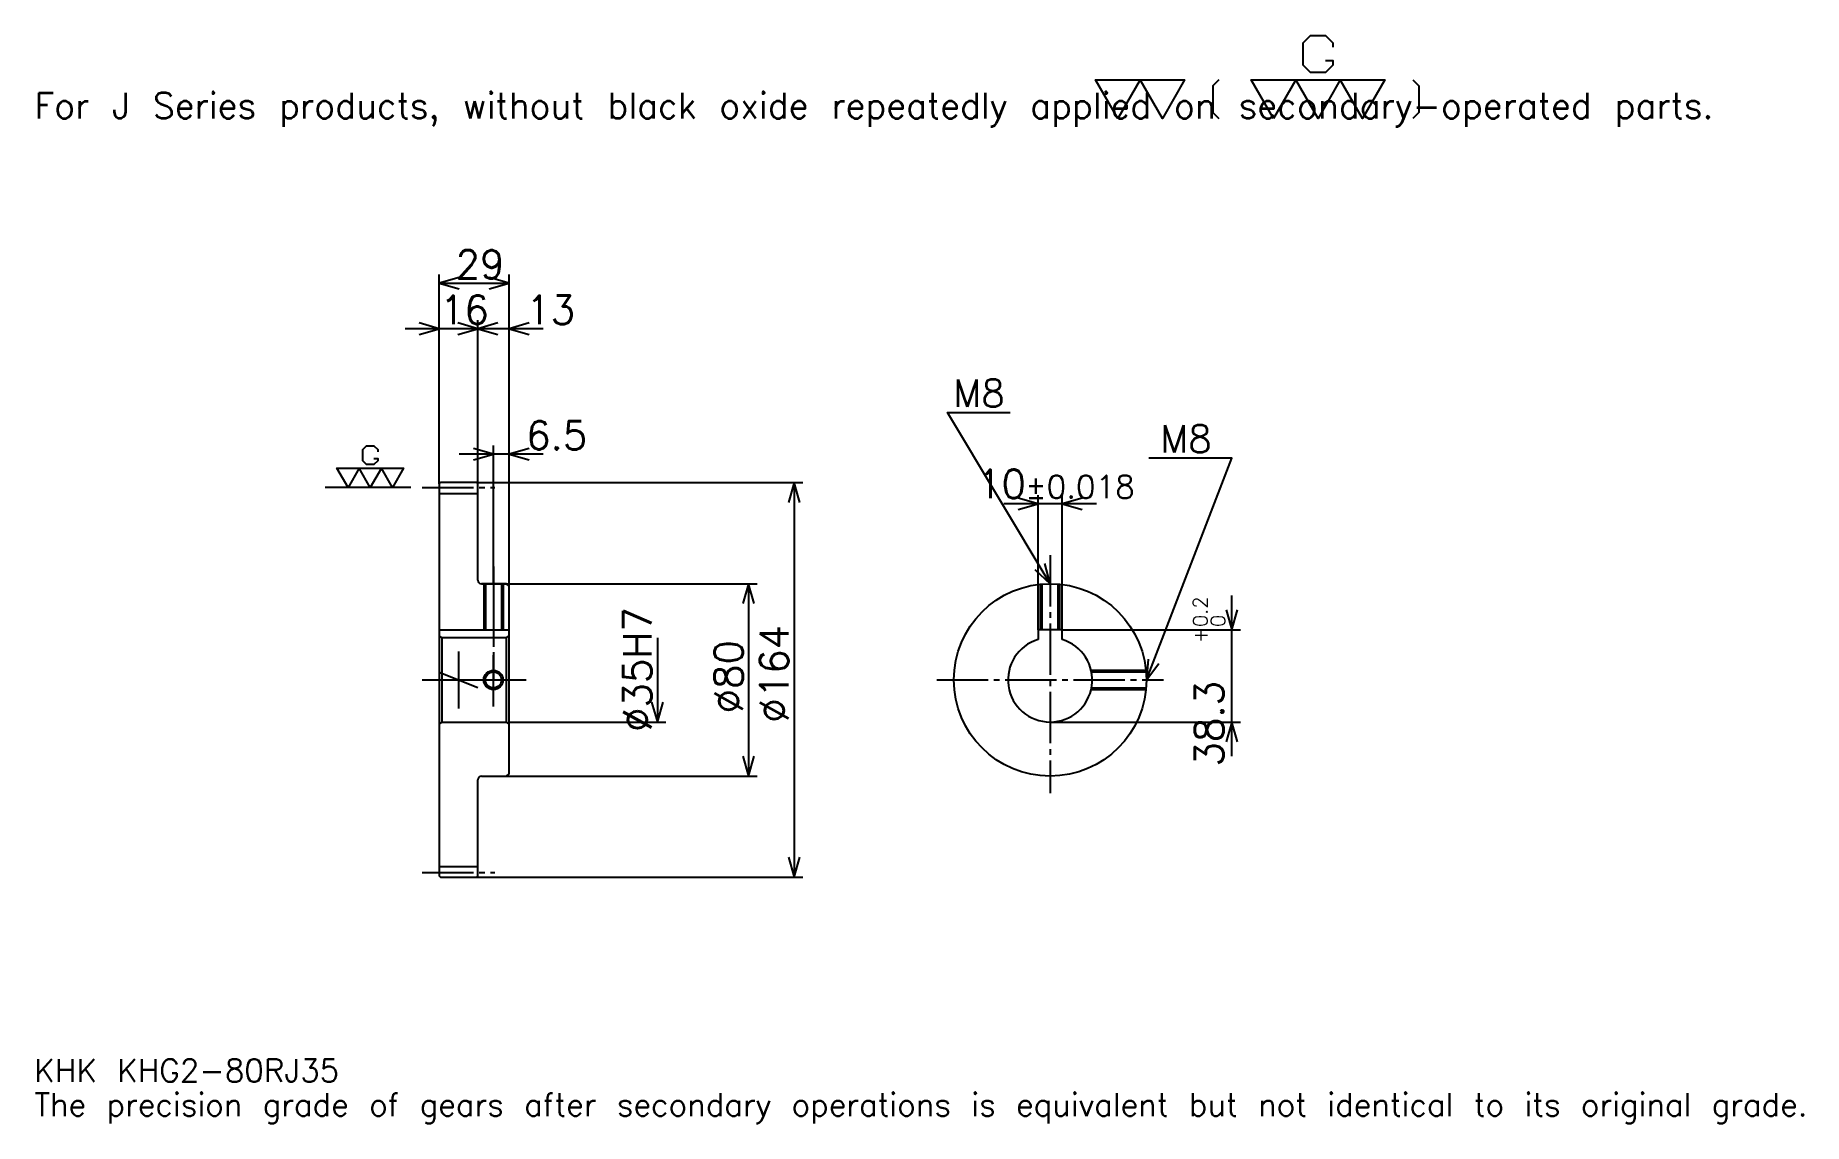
# Model space of a CAD drawing. Extents: x 24 to 759, y 9 to 461.
import ezdxf

# ---------------------------------------------------------------- set-up
doc = ezdxf.new("R2010")
doc.units = 0
doc.linetypes.add('DASHDOT', pattern=[28.434782, 21.326087, -2.369565, 2.369565, -2.369565])
doc.layers.get('0').update_dxf_attribs({"linetype": 'CONTINUOUS'})
doc.layers.add('DASHDOT', color=6, linetype='DASHDOT')
doc.styles.add('KANJI', font='TXT', dxfattribs={"bigfont": 'BIGFONT'})

msp = doc.modelspace()

# ---------------------------------------------------------------- linework, layer by layer
at = {"color": 5}
for p, q in [((191.934784, 275.119568), (191.934784, 361.608704)), ((220.934784, 275.119568), (220.934784, 361.608704)), ((191.934784, 358.054352), (220.934784, 358.054352)), ((222.152176, 339.097839), (177.717392, 339.097839)), ((235.152176, 339.097839), (193.717392, 339.097839)), ((207.934784, 275.119568), (207.934784, 342.652161)), ((235.152176, 286.967407), (200.217392, 286.967407)), ((214.434784, 275.119568), (214.434784, 290.521729)), ((191.934784, 274.619568), (191.934784, 275.119568)), ((207.434784, 275.119568), (220.934784, 275.119568)), ((207.934784, 274.619568), (207.934784, 275.119568)), ((214.434784, 233.119568), (214.434784, 275.119568)), ((214.434784, 233.119568), (214.434784, 275.119568)), ((220.934784, 275.119568), (342.967407, 275.119568)), ((220.934784, 232.119568), (220.934784, 275.119568)), ((339.413055, 275.119568), (339.413055, 111.119568)), ((464.978241, 266.293488), (426.543457, 266.293488)), ((440.760864, 213.919571), (440.760864, 269.847839)), ((450.760864, 213.919571), (450.760864, 269.847839)), ((209.434784, 233.119568), (220.934784, 233.119568)), ((220.934784, 233.119568), (324.010864, 233.119568)), ((320.456512, 233.119568), (320.456512, 153.119568)), ((521.304321, 161.402176), (521.304321, 228.136963)), ((450.760864, 213.919571), (524.858704, 213.919571)), ((282.543488, 210.619568), (282.543488, 175.619568)), ((220.934784, 175.619568), (286.097839, 175.619568)), ((445.760864, 175.619568), (524.858704, 175.619568)), ((209.434784, 153.119568), (220.934784, 153.119568)), ((220.934784, 153.119568), (324.010864, 153.119568)), ((207.434784, 111.119568), (220.934784, 111.119568)), ((220.934784, 111.119568), (342.967407, 111.119568))]:
    msp.add_line(p, q, dxfattribs=at)
at = {"color": 7}
for p, q in [((180.08696, 273.119568), (144.543488, 273.119568)), ((199.934784, 204.967392), (199.934784, 181.271744))]:
    msp.add_line(p, q, dxfattribs=at)
at = {"color": 4}
for p, q in [((191.934784, 270.619568), (207.934784, 270.619568)), ((191.934784, 213.919571), (220.934784, 213.919571)), ((192.934784, 210.619568), (192.934784, 175.619568)), ((219.934784, 210.619568), (220.934784, 211.619568)), ((219.934784, 175.619568), (220.934784, 174.619568)), ((191.934784, 115.619568), (207.934784, 115.619568))]:
    msp.add_line(p, q, dxfattribs=at)
at = {"color": 7}
for points in [[(560.165222, 450.549133), (563.245667, 450.549133), (563.245667, 448.700867), (560.165222, 445.620422), (554.004395, 445.620422), (550.92395, 448.700867), (550.92395, 457.942169), (554.004395, 461.022583), (560.165222, 461.022583), (563.245667, 457.942169), (563.245667, 456.093903)], [(473.913055, 426.521729), (464.671753, 442.539978), (501.636963, 442.539978), (492.39566, 426.521729), (483.154358, 442.539978), (473.913055, 426.521729)], [(515.806946, 442.539978), (513.342651, 440.075653), (513.342651, 428.986084), (515.806946, 426.521729)], [(538.602173, 426.521729), (529.360901, 442.539978), (584.808716, 442.539978), (575.567383, 426.521729), (566.326111, 442.539978), (557.084778, 426.521729), (547.843506, 442.539978), (538.602173, 426.521729)], [(596.514343, 442.539978), (598.978699, 440.075653), (598.978699, 428.986084), (596.514343, 426.521729)], [(164.803253, 285.13327), (166.343475, 285.13327), (166.343475, 284.209137), (164.803253, 282.668915), (161.722824, 282.668915), (160.182617, 284.209137), (160.182617, 288.829773), (161.722824, 290.369995), (164.803253, 290.369995), (166.343475, 288.829773), (166.343475, 287.90564)], [(154.021744, 273.119568), (149.401093, 281.128693), (177.125, 281.128693), (172.504349, 273.119568), (167.883698, 281.128693), (163.263046, 273.119568), (158.642395, 281.128693), (154.021744, 273.119568)]]:
    msp.add_lwpolyline(points, dxfattribs=at)
at = {"color": 5}
for points in [[(200.228256, 360.42392), (191.934784, 358.054352), (200.228256, 355.684784)], [(212.641312, 355.684784), (220.934784, 358.054352), (212.641312, 360.42392)], [(183.641312, 336.728271), (191.934784, 339.097839), (183.641312, 341.467407)], [(199.641312, 336.728271), (207.934784, 339.097839), (199.641312, 341.467407)], [(216.228256, 341.467407), (207.934784, 339.097839), (216.228256, 336.728271)], [(229.228271, 341.467407), (220.934784, 339.097839), (229.228271, 336.728271)], [(445.760864, 233.119568), (403.108704, 304.206543), (429.17392, 304.206543)], [(206.141312, 284.597839), (214.434784, 286.967407), (206.141312, 289.336975)], [(229.228271, 289.336975), (220.934784, 286.967407), (229.228271, 284.597839)], [(485.760864, 193.119568), (521.304321, 285.25), (486.708679, 285.25)], [(341.782623, 266.82608), (339.413055, 275.119568), (337.043488, 266.82608)], [(432.467407, 263.92392), (440.760864, 266.293488), (432.467407, 268.663055)], [(459.054352, 268.663055), (450.760864, 266.293488), (459.054352, 263.92392)], [(439.462036, 239.012039), (445.760864, 233.119568), (443.525787, 241.450302)], [(322.82608, 224.826096), (320.456512, 233.119568), (318.086945, 224.826096)], [(518.934814, 222.213043), (521.304321, 213.919571), (523.67395, 222.213043)], [(486.535248, 201.710083), (485.760864, 193.119568), (490.956757, 200.004288)], [(280.17392, 183.91304), (282.543488, 175.619568), (284.913055, 183.91304)], [(523.67395, 167.326096), (521.304321, 175.619568), (518.934814, 167.326096)], [(318.086945, 161.41304), (320.456512, 153.119568), (322.82608, 161.41304)], [(337.043488, 119.413048), (339.413055, 111.119568), (341.782623, 119.413048)]]:
    msp.add_lwpolyline(points, dxfattribs=at)
at = {"color": 4}
for points in [[(207.934784, 234.619568), (207.934784, 274.619568), (207.434784, 275.119568), (192.434784, 275.119568), (191.934784, 274.619568), (191.934784, 174.619568)], [(209.434784, 153.119568), (219.934784, 153.119568), (220.934784, 154.119568), (220.934784, 232.119568), (219.934784, 233.119568), (209.434784, 233.119568)], [(210.434784, 233.119568), (210.434784, 213.919571)], [(211.109787, 233.119568), (211.109787, 213.919571)], [(217.759781, 233.119568), (217.759781, 213.919571)], [(218.434784, 233.119568), (218.434784, 213.919571)], [(441.760864, 213.919571), (441.760864, 232.919067)], [(442.435852, 213.919571), (442.435852, 232.98114)], [(449.085876, 213.919571), (449.085876, 232.98114)], [(449.760864, 213.919571), (449.760864, 232.919067)], [(450.760864, 209.890076), (450.760864, 213.919571), (440.760864, 213.919571), (440.760864, 209.890076)], [(191.934784, 174.619568), (192.934784, 175.619568), (219.934784, 175.619568), (219.934784, 210.619568), (192.934784, 210.619568), (191.934784, 211.619568)], [(462.797577, 197.119568), (485.560364, 197.119568)], [(462.942078, 196.444565), (485.622437, 196.444565)], [(462.797577, 189.119568), (485.560364, 189.119568)], [(462.942078, 189.794571), (485.622437, 189.794571)], [(191.934784, 174.619568), (191.934784, 111.619568), (192.434784, 111.119568), (207.434784, 111.119568), (207.934784, 111.619568), (207.934784, 151.619568)]]:
    msp.add_lwpolyline(points, dxfattribs=at)
for centre, radius in [((445.760864, 193.119568), 40), ((214.434784, 193.119568), 3.325)]:
    msp.add_circle(centre, radius, dxfattribs=at)
at = {"color": 7}
msp.add_circle((214.434784, 193.119568), 4, dxfattribs=at)
at = {"color": 4}
for centre, radius, start, end in [((209.434784, 234.619568), 1.5, 180, 270), ((445.760864, 193.119568), 17.5, 106.601549926, 73.398450074), ((209.434784, 151.619568), 1.5, 90, 180)]:
    msp.add_arc(centre, radius, start, end, dxfattribs=at)
at = {"layer": 'DASHDOT', "color": 7}
for p, q in [((184.826096, 273.119568), (215.043488, 273.119568)), ((445.760864, 244.967392), (445.760864, 146.010864)), ((214.434784, 233.119568), (214.434784, 193.119568)), ((184.826096, 193.119568), (228.043488, 193.119568)), ((191.934784, 196.270859), (207.934784, 189.968277)), ((398.652161, 193.119568), (492.869568, 193.119568)), ((184.826096, 113.119568), (215.043488, 113.119568))]:
    msp.add_line(p, q, dxfattribs=at)
for points in [[(214.434784, 240.228271), (214.434784, 206.810867)], [(214.434784, 182.010864), (214.434784, 204.228271)], [(203.32608, 193.119568), (225.543488, 193.119568)]]:
    msp.add_lwpolyline(points, dxfattribs=at)

# ---------------------------------------------------------------- texts
at = {"color": 7, "style": 'KANJI'}
for s, height, p in [('For J Series products, without black oxide repeatedly applied on secondary-operated parts.', 10.663043, (23.695652, 426.521729)), ('29', 11.847826, (198.733704, 359.950012)), ('16', 11.847826, (192.233704, 340.993469)), ('13', 11.847826, (228.043488, 340.993469)), ('M8', 11.373913, (405.478271, 306.57608)), ('6.5', 11.847826, (228.043488, 288.863037)), ('M8', 11.373913, (491.447815, 287.619568)), ('10', 11.847826, (415.380676, 268.663055)), ('%%p0.018', 9.478261, (435.402069, 268.663055)), ('KHK KHG2-80RJ35', 9.478261, (23.695652, 26.065218)), ('The precision grade of gears after secondary operations is equivalent but not identical to its original grade.', 9.478261, (23.695652, 11.847826))]:
    msp.add_text(s, height=height, dxfattribs=at).set_placement(p)
for s, height, p in [('%%c35H7', 11.847826, (280.17392, 171.497284)), ('0.2', 5.923913, (511.115234, 215.074036)), ('%%c164', 11.847826, (337.043488, 175.347839)), ('+', 5.923913, (511.115234, 208.439255)), ('0', 5.923913, (518.460876, 215.074036)), ('%%c80', 11.847826, (318.086945, 179.198364)), ('38.3', 11.847826, (517.75, 157.157166))]:
    msp.add_text(s, height=height, rotation=90, dxfattribs=at).set_placement(p)

doc.saveas('drawing.dxf')
